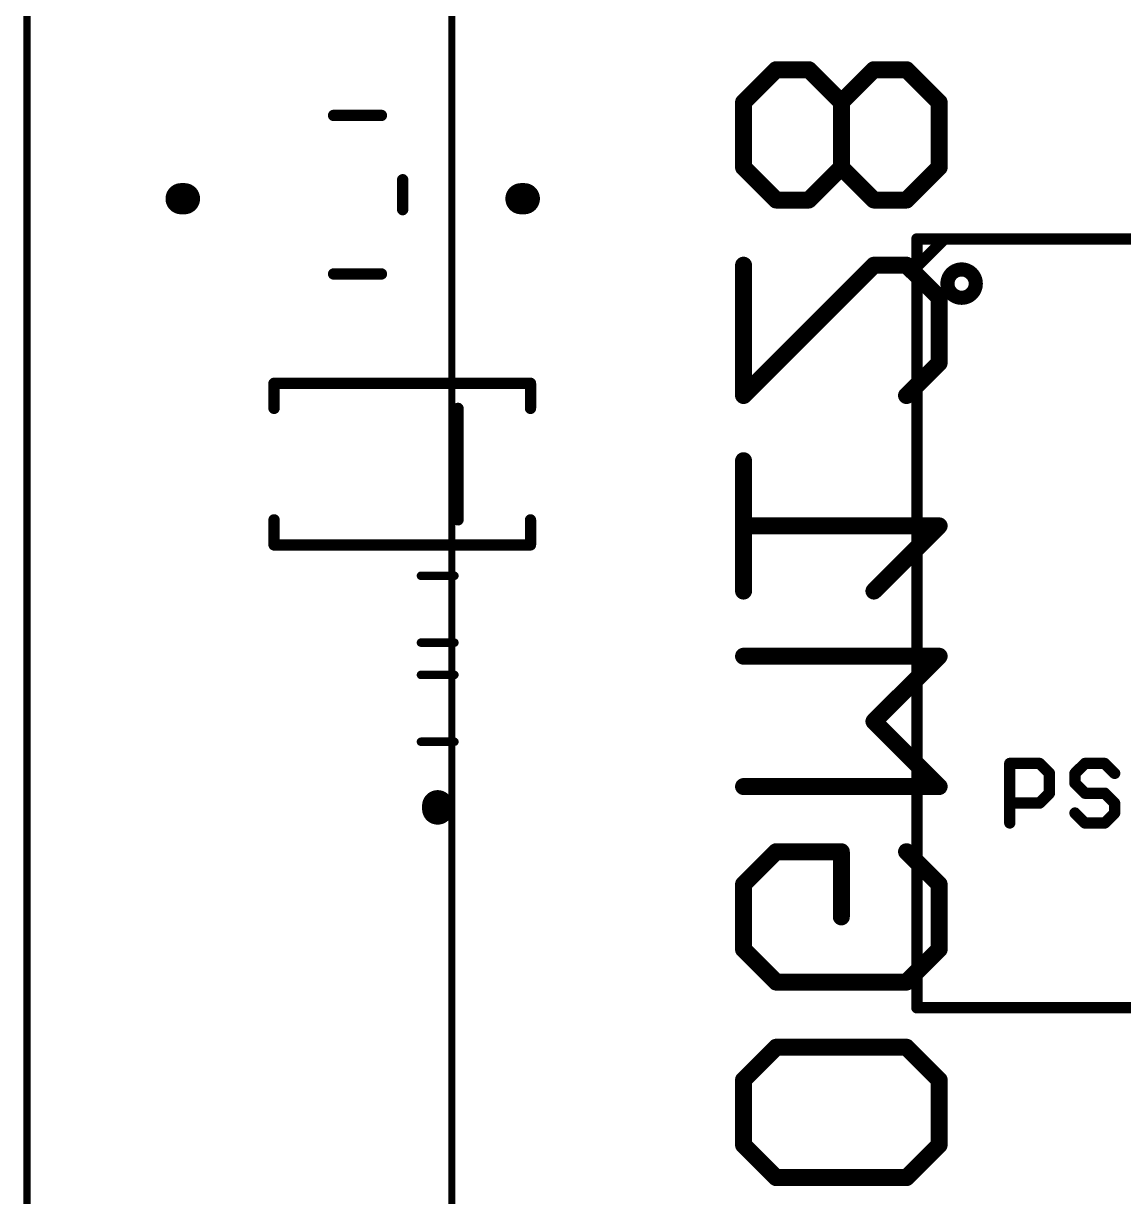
# Model space of a CAD drawing. Extents: x 0 to 104, y 0 to 74.
# Drawn here: x 24.07 to 43.8, y 29.09 to 50.13 of the extents above; entities that cross this region are included whole.
import ezdxf

# ---------------------------------------------------------------- set-up
doc = ezdxf.new("R2010")
doc.units = 0
doc.layers.add('21', color=251, linetype='CONTINUOUS')
doc.layers.add('22', color=251, linetype='CONTINUOUS')

msp = doc.modelspace()

# ---------------------------------------------------------------- linework, layer by layer
at = {"layer": '21'}
for points, const_width in [([(29.6286, 48.4844), (30.4874, 48.4844)], 0.2032), ([(30.8684, 47.3304), (30.8684, 46.7936)], 0.2032), ([(26.8935, 46.99), (26.9545, 46.99)], 0.5588), ([(33.0505, 46.99), (32.9895, 46.99)], 0.5588), ([(40.0916, 45.77), (40.59, 46.2684)], 0.2032), ([(53.8884, 46.2684), (40.0916, 46.2684)], 0.2032), ([(40.0916, 46.2684), (40.0916, 32.4716)], 0.2032), ([(30.4874, 45.6396), (29.6286, 45.6396)], 0.2032), ([(28.561, 43.2275), (28.561, 43.6775)], 0.2032), ([(28.561, 43.6775), (33.161, 43.6775)], 0.2032), ([(33.161, 43.6775), (33.161, 43.2275)], 0.2032), ([(31.861, 43.2275), (31.861, 41.2275)], 0.2032), ([(28.561, 40.7775), (28.561, 41.2275)], 0.2032), ([(33.161, 41.2275), (33.161, 40.7775)], 0.2032), ([(33.161, 40.7775), (28.561, 40.7775)], 0.2032), ([(31.796, 40.224), (31.196, 40.224)], 0.1524), ([(31.796, 39.024), (31.196, 39.024)], 0.1524), ([(31.796, 38.446), (31.196, 38.446)], 0.1524), ([(31.796, 37.246), (31.196, 37.246)], 0.1524), ([(41.7576, 35.7886), (41.7576, 36.8563)], 0.2032), ([(41.7576, 36.8563), (42.2915, 36.8563)], 0.2032), ([(42.2915, 36.8563), (42.4694, 36.6784)], 0.2032), ([(43.1049, 36.8563), (42.927, 36.6784)], 0.2032), ([(43.4609, 36.8563), (43.1049, 36.8563)], 0.2032), ([(43.6388, 36.6784), (43.4609, 36.8563)], 0.2032), ([(42.4694, 36.6784), (42.4694, 36.3225)], 0.2032), ([(42.927, 36.6784), (42.927, 36.5004)], 0.2032), ([(42.4694, 36.3225), (42.2915, 36.1445)], 0.2032), ([(42.927, 36.5004), (43.1049, 36.3225)], 0.2032), ([(43.1049, 36.3225), (43.4609, 36.3225)], 0.2032), ([(43.4609, 36.3225), (43.6388, 36.1445)], 0.2032), ([(31.496, 36.0375), (31.496, 36.0985)], 0.5588), ([(42.2915, 36.1445), (41.7576, 36.1445)], 0.2032), ([(43.6388, 36.1445), (43.6388, 35.9666)], 0.2032), ([(43.1049, 35.7886), (42.927, 35.9666)], 0.2032), ([(43.6388, 35.9666), (43.4609, 35.7886)], 0.2032), ([(43.4609, 35.7886), (43.1049, 35.7886)], 0.2032), ([(40.0916, 32.4716), (53.8884, 32.4716)], 0.2032)]:
    msp.add_lwpolyline(points, dxfattribs=dict(at, const_width=const_width))
for points, const_width in [([(29.6286, 48.5352, 1), (29.6286, 48.4336)], 0.1016), ([(30.4874, 48.4336, 1), (30.4874, 48.5352)], 0.1016), ([(30.9192, 47.3304, 1), (30.8176, 47.3304)], 0.1016), ([(26.8935, 47.1297, 1), (26.8935, 46.8503)], 0.2794), ([(26.9545, 46.8503, 1), (26.9545, 47.1297)], 0.2794), ([(32.9895, 47.1297, 1), (32.9895, 46.8503)], 0.2794), ([(33.0505, 46.8503, 1), (33.0505, 47.1297)], 0.2794), ([(30.8176, 46.7936, 1), (30.9192, 46.7936)], 0.1016), ([(40.0916, 46.3192, 1), (40.0916, 46.2176)], 0.1016), ([(40.1424, 46.2684, 1), (40.0408, 46.2684)], 0.1016), ([(40.6259, 46.2325, 1), (40.5541, 46.3043)], 0.1016), ([(29.6286, 45.6904, 1), (29.6286, 45.5888)], 0.1016), ([(30.4874, 45.5888, 1), (30.4874, 45.6904)], 0.1016), ([(40.0557, 45.8059, 1), (40.1275, 45.7341)], 0.1016), ([(40.894, 45.212, 1), (40.894, 45.72, 1), (40.894, 45.212)], 0.254), ([(28.6118, 43.6775, 1), (28.5102, 43.6775)], 0.1016), ([(28.561, 43.7283, 1), (28.561, 43.6267)], 0.1016), ([(33.2118, 43.6775, 1), (33.1102, 43.6775)], 0.1016), ([(33.161, 43.6267, 1), (33.161, 43.7283)], 0.1016), ([(28.5102, 43.2275, 1), (28.6118, 43.2275)], 0.1016), ([(31.9118, 43.2275, 1), (31.8102, 43.2275)], 0.1016), ([(33.1102, 43.2275, 1), (33.2118, 43.2275)], 0.1016), ([(28.6118, 41.2275, 1), (28.5102, 41.2275)], 0.1016), ([(31.8102, 41.2275, 1), (31.9118, 41.2275)], 0.1016), ([(33.2118, 41.2275, 1), (33.1102, 41.2275)], 0.1016), ([(28.561, 40.8283, 1), (28.561, 40.7267)], 0.1016), ([(33.161, 40.7267, 1), (33.161, 40.8283)], 0.1016), ([(28.5102, 40.7775, 1), (28.6118, 40.7775)], 0.1016), ([(33.1102, 40.7775, 1), (33.2118, 40.7775)], 0.1016), ([(31.196, 40.2621, 1), (31.196, 40.1859)], 0.0762), ([(31.796, 40.1859, 1), (31.796, 40.2621)], 0.0762), ([(31.196, 39.0621, 1), (31.196, 38.9859)], 0.0762), ([(31.796, 38.9859, 1), (31.796, 39.0621)], 0.0762), ([(31.196, 38.4841, 1), (31.196, 38.4079)], 0.0762), ([(31.796, 38.4079, 1), (31.796, 38.4841)], 0.0762), ([(31.196, 37.2841, 1), (31.196, 37.2079)], 0.0762), ([(31.796, 37.2079, 1), (31.796, 37.2841)], 0.0762), ([(41.8084, 36.8563, 1), (41.7068, 36.8563)], 0.1016), ([(41.7576, 36.9071, 1), (41.7576, 36.8055)], 0.1016), ([(42.3274, 36.8922, 1), (42.2555, 36.8204)], 0.1016), ([(42.2915, 36.8055, 1), (42.2915, 36.9071)], 0.1016), ([(43.1049, 36.9071, 1), (43.1049, 36.8055)], 0.1016), ([(43.1409, 36.8204, 1), (43.069, 36.8922)], 0.1016), ([(43.4968, 36.8922, 1), (43.4249, 36.8204)], 0.1016), ([(43.4609, 36.8055, 1), (43.4609, 36.9071)], 0.1016), ([(42.5202, 36.6784, 1), (42.4186, 36.6784)], 0.1016), ([(42.4335, 36.6424, 1), (42.5053, 36.7143)], 0.1016), ([(42.9778, 36.6784, 1), (42.8762, 36.6784)], 0.1016), ([(42.8911, 36.7143, 1), (42.9629, 36.6424)], 0.1016), ([(43.6029, 36.6424, 1), (43.6747, 36.7143)], 0.1016), ([(42.5053, 36.2865, 1), (42.4335, 36.3584)], 0.1016), ([(42.9629, 36.5363, 1), (42.8911, 36.4645)], 0.1016), ([(42.8762, 36.5004, 1), (42.9778, 36.5004)], 0.1016), ([(43.1049, 36.3733, 1), (43.1049, 36.2717)], 0.1016), ([(43.4968, 36.3584, 1), (43.4249, 36.2865)], 0.1016), ([(43.4609, 36.2717, 1), (43.4609, 36.3733)], 0.1016), ([(31.6357, 36.0985, 1), (31.3563, 36.0985)], 0.2794), ([(41.7576, 36.1953, 1), (41.7576, 36.0937)], 0.1016), ([(42.2555, 36.1804, 1), (42.3274, 36.1086)], 0.1016), ([(42.2915, 36.0937, 1), (42.2915, 36.1953)], 0.1016), ([(42.4186, 36.3225, 1), (42.5202, 36.3225)], 0.1016), ([(43.069, 36.2865, 1), (43.1409, 36.3584)], 0.1016), ([(43.6896, 36.1445, 1), (43.588, 36.1445)], 0.1016), ([(43.6029, 36.1086, 1), (43.6747, 36.1804)], 0.1016), ([(31.3563, 36.0375, 1), (31.6357, 36.0375)], 0.2794), ([(42.9629, 36.0025, 1), (42.8911, 35.9306)], 0.1016), ([(43.588, 35.9666, 1), (43.6896, 35.9666)], 0.1016), ([(43.6747, 35.9306, 1), (43.6029, 36.0025)], 0.1016), ([(41.7068, 35.7886, 1), (41.8084, 35.7886)], 0.1016), ([(43.1049, 35.8394, 1), (43.1049, 35.7378)], 0.1016), ([(43.069, 35.7527, 1), (43.1409, 35.8245)], 0.1016), ([(43.4249, 35.8245, 1), (43.4968, 35.7527)], 0.1016), ([(43.4609, 35.7378, 1), (43.4609, 35.8394)], 0.1016), ([(40.0916, 32.5224, 1), (40.0916, 32.4208)], 0.1016), ([(40.0408, 32.4716, 1), (40.1424, 32.4716)], 0.1016)]:
    msp.add_lwpolyline(points, format="xyb", dxfattribs=dict(at, const_width=const_width))
at = {"layer": '22'}
for points, const_width in [([(24.13, 10.16), (24.13, 63.5)], 0.127), ([(31.75, 10.16), (31.75, 63.5)], 0.127), ([(37.5671, 49.305), (36.9824, 48.7203)], 0.3048), ([(38.1518, 49.305), (37.5671, 49.305)], 0.3048), ([(38.7365, 48.7203), (38.1518, 49.305)], 0.3048), ([(39.3212, 49.305), (38.7365, 48.7203)], 0.3048), ([(39.9059, 49.305), (39.3212, 49.305)], 0.3048), ([(40.4906, 48.7203), (39.9059, 49.305)], 0.3048), ([(36.9824, 48.7203), (36.9824, 47.5509)], 0.3048), ([(38.7365, 47.5509), (38.7365, 48.7203)], 0.3048), ([(40.4906, 47.5509), (40.4906, 48.7203)], 0.3048), ([(36.9824, 47.5509), (37.5671, 46.9662)], 0.3048), ([(38.1518, 46.9662), (38.7365, 47.5509)], 0.3048), ([(38.7365, 47.5509), (39.3212, 46.9662)], 0.3048), ([(39.9059, 46.9662), (40.4906, 47.5509)], 0.3048), ([(37.5671, 46.9662), (38.1518, 46.9662)], 0.3048), ([(39.3212, 46.9662), (39.9059, 46.9662)], 0.3048), ([(36.9824, 45.7968), (36.9824, 43.458)], 0.3048), ([(36.9824, 43.458), (39.3212, 45.7968)], 0.3048), ([(39.3212, 45.7968), (39.9059, 45.7968)], 0.3048), ([(39.9059, 45.7968), (40.4906, 45.2121)], 0.3048), ([(40.4906, 45.2121), (40.4906, 44.0427)], 0.3048), ([(40.4906, 44.0427), (39.9059, 43.458)], 0.3048), ([(36.9824, 39.9498), (36.9824, 42.2886)], 0.3048), ([(40.4906, 41.1192), (36.9824, 41.1192)], 0.3048), ([(39.3212, 39.9498), (40.4906, 41.1192)], 0.3048), ([(40.4906, 38.7804), (36.9824, 38.7804)], 0.3048), ([(39.3212, 37.611), (40.4906, 38.7804)], 0.3048), ([(40.4906, 36.4416), (39.3212, 37.611)], 0.3048), ([(36.9824, 36.4416), (40.4906, 36.4416)], 0.3048), ([(36.9824, 34.6875), (37.5671, 35.2722)], 0.3048), ([(37.5671, 35.2722), (38.7365, 35.2722)], 0.3048), ([(38.7365, 35.2722), (38.7365, 34.1028)], 0.3048), ([(39.9059, 35.2722), (40.4906, 34.6875)], 0.3048), ([(36.9824, 33.5181), (36.9824, 34.6875)], 0.3048), ([(40.4906, 34.6875), (40.4906, 33.5181)], 0.3048), ([(37.5671, 32.9334), (36.9824, 33.5181)], 0.3048), ([(40.4906, 33.5181), (39.9059, 32.9334)], 0.3048), ([(39.9059, 32.9334), (37.5671, 32.9334)], 0.3048), ([(36.9824, 31.1793), (37.5671, 31.764)], 0.3048), ([(37.5671, 31.764), (39.9059, 31.764)], 0.3048), ([(39.9059, 31.764), (40.4906, 31.1793)], 0.3048), ([(36.9824, 30.0099), (36.9824, 31.1793)], 0.3048), ([(40.4906, 31.1793), (40.4906, 30.0099)], 0.3048), ([(37.5671, 29.4252), (36.9824, 30.0099)], 0.3048), ([(40.4906, 30.0099), (39.9059, 29.4252)], 0.3048), ([(39.9059, 29.4252), (37.5671, 29.4252)], 0.3048)]:
    msp.add_lwpolyline(points, dxfattribs=dict(at, const_width=const_width))
at = {"layer": '22', "const_width": 0.1524}
for points in [[(37.5671, 49.3812, 1), (37.5671, 49.2288)], [(37.621, 49.2511, 1), (37.5132, 49.3589)], [(38.2057, 49.3589, 1), (38.0979, 49.2511)], [(38.1518, 49.2288, 1), (38.1518, 49.3812)], [(39.3212, 49.3812, 1), (39.3212, 49.2288)], [(39.3751, 49.2511, 1), (39.2673, 49.3589)], [(39.9598, 49.3589, 1), (39.852, 49.2511)], [(39.9059, 49.2288, 1), (39.9059, 49.3812)], [(37.0586, 48.7203, 1), (36.9062, 48.7203)], [(36.9285, 48.7742, 1), (37.0363, 48.6664)], [(38.8127, 48.7203, 1), (38.6603, 48.7203)], [(38.6826, 48.7742, 1), (38.7904, 48.6664)], [(38.6826, 48.6664, 1), (38.7904, 48.7742)], [(40.5668, 48.7203, 1), (40.4144, 48.7203)], [(40.4367, 48.6664, 1), (40.5445, 48.7742)], [(37.0363, 47.6048, 1), (36.9285, 47.497)], [(36.9062, 47.5509, 1), (37.0586, 47.5509)], [(38.7904, 47.6048, 1), (38.6826, 47.497)], [(38.6603, 47.5509, 1), (38.8127, 47.5509)], [(38.7904, 47.497, 1), (38.6826, 47.6048)], [(40.4144, 47.5509, 1), (40.5668, 47.5509)], [(40.5445, 47.497, 1), (40.4367, 47.6048)], [(37.5671, 47.0424, 1), (37.5671, 46.89)], [(37.5132, 46.9123, 1), (37.621, 47.0201)], [(38.0979, 47.0201, 1), (38.2057, 46.9123)], [(38.1518, 46.89, 1), (38.1518, 47.0424)], [(39.3212, 47.0424, 1), (39.3212, 46.89)], [(39.2673, 46.9123, 1), (39.3751, 47.0201)], [(39.852, 47.0201, 1), (39.9598, 46.9123)], [(39.9059, 46.89, 1), (39.9059, 47.0424)], [(37.0586, 45.7968, 1), (36.9062, 45.7968)], [(39.3212, 45.873, 1), (39.3212, 45.7206)], [(39.3751, 45.7429, 1), (39.2673, 45.8507)], [(39.9598, 45.8507, 1), (39.852, 45.7429)], [(39.9059, 45.7206, 1), (39.9059, 45.873)], [(40.5668, 45.2121, 1), (40.4144, 45.2121)], [(40.4367, 45.1582, 1), (40.5445, 45.266)], [(40.4144, 44.0427, 1), (40.5668, 44.0427)], [(40.5445, 43.9888, 1), (40.4367, 44.0966)], [(36.9285, 43.5119, 1), (37.0363, 43.4041)], [(39.852, 43.5119, 1), (39.9598, 43.4041)], [(36.9062, 43.458, 1), (37.0586, 43.458)], [(37.0586, 42.2886, 1), (36.9062, 42.2886)], [(36.9824, 41.1954, 1), (36.9824, 41.043)], [(40.5445, 41.0653, 1), (40.4367, 41.1731)], [(40.4906, 41.043, 1), (40.4906, 41.1954)], [(36.9062, 39.9498, 1), (37.0586, 39.9498)], [(39.2673, 40.0037, 1), (39.3751, 39.8959)], [(36.9824, 38.8566, 1), (36.9824, 38.7042)], [(40.5445, 38.7265, 1), (40.4367, 38.8343)], [(40.4906, 38.7042, 1), (40.4906, 38.8566)], [(39.3751, 37.6649, 1), (39.2673, 37.5571)], [(39.2673, 37.6649, 1), (39.3751, 37.5571)], [(36.9824, 36.5178, 1), (36.9824, 36.3654)], [(40.4367, 36.3877, 1), (40.5445, 36.4955)], [(40.4906, 36.3654, 1), (40.4906, 36.5178)], [(37.5671, 35.3484, 1), (37.5671, 35.196)], [(37.621, 35.2183, 1), (37.5132, 35.3261)], [(38.8127, 35.2722, 1), (38.6603, 35.2722)], [(38.7365, 35.196, 1), (38.7365, 35.3484)], [(39.9598, 35.3261, 1), (39.852, 35.2183)], [(37.0586, 34.6875, 1), (36.9062, 34.6875)], [(36.9285, 34.7414, 1), (37.0363, 34.6336)], [(40.5668, 34.6875, 1), (40.4144, 34.6875)], [(40.4367, 34.6336, 1), (40.5445, 34.7414)], [(38.6603, 34.1028, 1), (38.8127, 34.1028)], [(37.0363, 33.572, 1), (36.9285, 33.4642)], [(36.9062, 33.5181, 1), (37.0586, 33.5181)], [(40.4144, 33.5181, 1), (40.5668, 33.5181)], [(40.5445, 33.4642, 1), (40.4367, 33.572)], [(37.5671, 33.0096, 1), (37.5671, 32.8572)], [(37.5132, 32.8795, 1), (37.621, 32.9873)], [(39.852, 32.9873, 1), (39.9598, 32.8795)], [(39.9059, 32.8572, 1), (39.9059, 33.0096)], [(37.5671, 31.8402, 1), (37.5671, 31.6878)], [(37.621, 31.7101, 1), (37.5132, 31.8179)], [(39.9598, 31.8179, 1), (39.852, 31.7101)], [(39.9059, 31.6878, 1), (39.9059, 31.8402)], [(37.0586, 31.1793, 1), (36.9062, 31.1793)], [(36.9285, 31.2332, 1), (37.0363, 31.1254)], [(40.5668, 31.1793, 1), (40.4144, 31.1793)], [(40.4367, 31.1254, 1), (40.5445, 31.2332)], [(37.0363, 30.0638, 1), (36.9285, 29.956)], [(40.5445, 29.956, 1), (40.4367, 30.0638)], [(36.9062, 30.0099, 1), (37.0586, 30.0099)], [(40.4144, 30.0099, 1), (40.5668, 30.0099)], [(37.5671, 29.5014, 1), (37.5671, 29.349)], [(37.5132, 29.3713, 1), (37.621, 29.4791)], [(39.852, 29.4791, 1), (39.9598, 29.3713)], [(39.9059, 29.349, 1), (39.9059, 29.5014)]]:
    msp.add_lwpolyline(points, format="xyb", dxfattribs=at)

doc.saveas('drawing.dxf')
